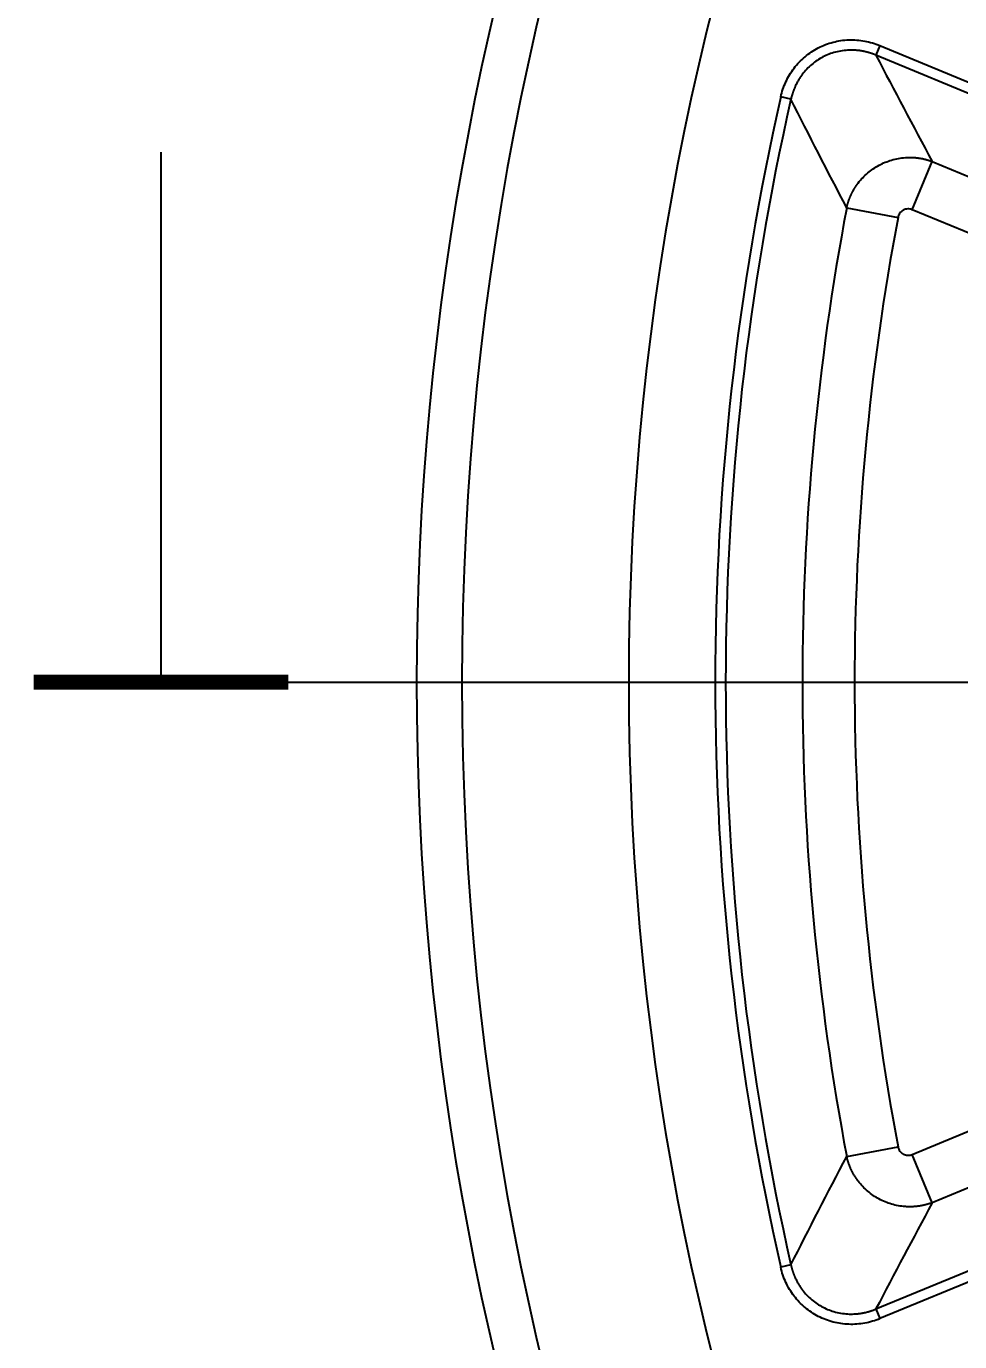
# Model space of a CAD drawing. Header units: millimetres. Extents: x 18 to 755, y 19 to 576.
# Drawn here: x 439.8 to 483.8, y 205.4 to 267.4 of the extents above; entities that cross this region are included whole.
import ezdxf

# ---------------------------------------------------------------- set-up
doc = ezdxf.new("R2010")
doc.units = ezdxf.units.MM
doc.layers.add('1', color=7, linetype='Continuous', true_color=0xffffff)
doc.styles.add('Arial', font='Arial')
doc.dimstyles.get("Standard").update_dxf_attribs({"dimtxt": 0.18, "dimasz": 0.18, "dimexe": 0.18, "dimexo": 0.0625, "dimgap": 0.09, "dimtad": 0, "dimtih": 1, "dimtoh": 1, "dimdec": 4, "dimzin": 0, "dimdsep": 46, "dimtxsty": 'Standard', "dimcen": 0.09, "dimadec": 0, "dimazin": 0, "dimtfac": 1, "dimtdec": 4, "dimtofl": 0, "dimtmove": 0, "dimatfit": 3, "dimfxl": 1, "dimtolj": 1, "dimtzin": 0, "dimarcsym": 0})

# ---------------------------------------------------------------- blocks, each defined once
blk = doc.blocks.new('ASSORTED_DRAFT2')
at = {"color": 18, "lineweight": 18}
blk.add_solid([(446.132451, 236.833495), (444.256807, 243.833488), (448.008095, 243.833502), (446.132451, 236.833495)], dxfattribs=at)
blk = doc.blocks.new('_U10')
at = {"layer": '1', "color": 18, "linetype": 'Continuous', "lineweight": 13}
for p, q in [((558.472, 270.15), (452.723, 362.102)), ((635.909, 202.817), (558.472, 270.15)), ((635.909, 202.817), (563.754, 265.557))]:
    blk.add_line(p, q, dxfattribs=at)
at = {"layer": '1', "color": 18}
for points in [[(564.519, 266.438), (562.988, 264.677), (558.472, 270.15)], [(629.861, 206.529), (631.392, 208.29), (635.909, 202.817)]]:
    blk.add_solid(points, dxfattribs=at)
at = {"layer": 'Defpoints', "color": 0}
for p in [(558.472, 270.15), (635.909, 202.817)]:
    blk.add_point(p, dxfattribs=at)
at = {"layer": '1', "color": 18, "lineweight": -3, "insert": (463.324, 368.96), "char_height": 7, "attachment_point": 1, "rotation": 318.99207, "style": 'Arial'}
blk.add_mtext('\\A1;%%c102,6', dxfattribs=at)

msp = doc.modelspace()

# ---------------------------------------------------------------- linework, layer by layer
at = {"layer": '1', "color": 7, "lineweight": -3}
for p, q in [((480.041, 266.517), (479.852, 266.062)), ((480.041, 266.517), (511.214, 253.605)), ((511.026, 253.15), (479.852, 266.062)), ((475.841, 263.986), (475.36, 264.095)), ((446.132, 261.483), (446.132, 236.483)), ((481.564, 258.772), (482.506, 261.046)), ((482.506, 261.046), (531.691, 240.674)), ((478.473, 258.864), (480.892, 258.408)), ((530.749, 238.4), (481.564, 258.772)), ((440.132, 236.483), (754.248, 236.483)), ((481.564, 214.195), (530.749, 234.567)), ((531.691, 232.293), (482.506, 211.921)), ((479.852, 206.905), (511.026, 219.817)), ((511.214, 219.362), (480.041, 206.45)), ((478.473, 214.103), (480.892, 214.559)), ((482.506, 211.921), (481.564, 214.195)), ((475.841, 208.981), (475.36, 208.872)), ((479.852, 206.905), (480.041, 206.45))]:
    msp.add_line(p, q, dxfattribs=at)
at = {"layer": '1', "color": 7, "lineweight": -3, "const_width": 0.7}
msp.add_lwpolyline([(440.132, 236.483), (452.132, 236.483)], dxfattribs=at)
at = {"layer": '1', "color": 7, "lineweight": -3}
for radius, start, end in [(136.863, 90, 270), (129, 90, 270), (139, 158.48051, 201.51949), (124.92, 167.23044, 192.76956), (124.427, 167.23044, 192.76956), (120.809, 169.32387, 190.67613), (118.347, 169.32387, 190.67613)]:
    msp.add_arc((597.19, 236.483), radius, start, end, dxfattribs=at)
for points, knots in [([(475.36, 264.095), (475.416, 264.341), (475.497, 264.577), (475.707, 265.03), (475.838, 265.249), (476.141, 265.646), (476.313, 265.827), (476.697, 266.152), (476.907, 266.292), (477.35, 266.521), (477.588, 266.613), (478.072, 266.739), (478.319, 266.776), (478.821, 266.794), (479.074, 266.775), (479.565, 266.685), (479.807, 266.614), (480.041, 266.517)], [0, 0, 0, 0, 0.125, 0.125, 0.25, 0.25, 0.375, 0.375, 0.5, 0.5, 0.625, 0.625, 0.75, 0.75, 0.875, 0.875, 1, 1, 1, 1]), ([(479.852, 266.062), (479.843, 266.066), (479.826, 266.073), (479.799, 266.084), (479.772, 266.095), (479.745, 266.105), (479.718, 266.115), (479.691, 266.125), (479.665, 266.134), (479.638, 266.143), (479.612, 266.152), (479.586, 266.16), (479.56, 266.168), (479.534, 266.176), (479.508, 266.184), (479.482, 266.191), (479.457, 266.198), (479.431, 266.205), (479.406, 266.211), (479.381, 266.217), (479.356, 266.223), (479.331, 266.229), (479.306, 266.234), (479.282, 266.239), (479.258, 266.244), (479.187, 266.258), (479.07, 266.277), (478.908, 266.294), (478.748, 266.302), (478.533, 266.301), (478.263, 266.277), (477.944, 266.213), (477.638, 266.114), (477.348, 265.984), (477.075, 265.822), (476.818, 265.629), (476.581, 265.406), (476.406, 265.199), (476.282, 265.024), (476.196, 264.889), (476.116, 264.746), (476.061, 264.634), (476.026, 264.555), (476.008, 264.513), (475.99, 264.469), (475.972, 264.425), (475.955, 264.38), (475.939, 264.334), (475.923, 264.287), (475.908, 264.239), (475.893, 264.19), (475.879, 264.14), (475.865, 264.089), (475.852, 264.038), (475.844, 264.003), (475.841, 263.986)], [0, 0, 0, 0, 0.005659, 0.011286, 0.016878, 0.022437, 0.02796, 0.033448, 0.038899, 0.044313, 0.049689, 0.055026, 0.060325, 0.065584, 0.070802, 0.075979, 0.081115, 0.086208, 0.091258, 0.096265, 0.101228, 0.106146, 0.111019, 0.115846, 0.120626, 0.12536, 0.157659, 0.189335, 0.220311, 0.250518, 0.314126, 0.377185, 0.439354, 0.500319, 0.561196, 0.623295, 0.686301, 0.749876, 0.780092, 0.811087, 0.842791, 0.875128, 0.88387, 0.892769, 0.901823, 0.911026, 0.920377, 0.929871, 0.939504, 0.949273, 0.959173, 0.9692, 0.979349, 0.989618, 1, 1, 1, 1]), ([(478.473, 258.864), (478.475, 258.873), (478.478, 258.89), (478.485, 258.916), (478.491, 258.942), (478.498, 258.968), (478.504, 258.994), (478.511, 259.02), (478.518, 259.045), (478.526, 259.07), (478.534, 259.096), (478.541, 259.121), (478.549, 259.146), (478.558, 259.17), (478.566, 259.195), (478.575, 259.22), (478.583, 259.244), (478.592, 259.268), (478.602, 259.292), (478.611, 259.316), (478.62, 259.34), (478.63, 259.363), (478.64, 259.386), (478.65, 259.41), (478.66, 259.433), (478.67, 259.455), (478.681, 259.478), (478.691, 259.501), (478.702, 259.523), (478.713, 259.545), (478.724, 259.567), (478.735, 259.588), (478.746, 259.61), (478.757, 259.631), (478.769, 259.652), (478.78, 259.673), (478.792, 259.694), (478.804, 259.714), (478.815, 259.735), (478.827, 259.755), (478.839, 259.775), (478.851, 259.794), (478.864, 259.814), (478.876, 259.833), (478.888, 259.852), (478.901, 259.871), (478.913, 259.889), (478.925, 259.908), (478.938, 259.926), (478.95, 259.944), (478.963, 259.961), (478.976, 259.979), (478.988, 259.996), (479.001, 260.013), (479.076, 260.112), (479.223, 260.285), (479.461, 260.511), (479.72, 260.708), (479.994, 260.876), (480.284, 261.013), (480.59, 261.121), (480.91, 261.197), (481.142, 261.226), (481.28, 261.234), (481.324, 261.237), (481.368, 261.238), (481.413, 261.239), (481.459, 261.239), (481.505, 261.239), (481.552, 261.237), (481.6, 261.235), (481.647, 261.233), (481.696, 261.229), (481.745, 261.225), (481.794, 261.219), (481.844, 261.213), (481.893, 261.206), (481.944, 261.198), (481.994, 261.189), (482.045, 261.18), (482.096, 261.169), (482.147, 261.157), (482.199, 261.144), (482.25, 261.131), (482.301, 261.116), (482.353, 261.1), (482.404, 261.083), (482.455, 261.065), (482.489, 261.053), (482.506, 261.046)], [0, 0, 0, 0, 0.005214, 0.010417, 0.015608, 0.020787, 0.025954, 0.031108, 0.036248, 0.041374, 0.046486, 0.051583, 0.056664, 0.06173, 0.066779, 0.071811, 0.076826, 0.081824, 0.086803, 0.091764, 0.096705, 0.101628, 0.10653, 0.111412, 0.116273, 0.121113, 0.125932, 0.130728, 0.135502, 0.140253, 0.144981, 0.149686, 0.154366, 0.159022, 0.163653, 0.168259, 0.17284, 0.177394, 0.181923, 0.186425, 0.1909, 0.195347, 0.199767, 0.204159, 0.208523, 0.212858, 0.217165, 0.221442, 0.225689, 0.229907, 0.234095, 0.238252, 0.242379, 0.246475, 0.250539, 0.313975, 0.377045, 0.439327, 0.500425, 0.561427, 0.623616, 0.6866, 0.749954, 0.758257, 0.766687, 0.775244, 0.783923, 0.792724, 0.801643, 0.810677, 0.819824, 0.829081, 0.838444, 0.847912, 0.857479, 0.867144, 0.876903, 0.886752, 0.896688, 0.906707, 0.916806, 0.92698, 0.937227, 0.947541, 0.957921, 0.96836, 0.978856, 0.989404, 1, 1, 1, 1]), ([(481.564, 258.772), (481.496, 258.8), (481.423, 258.813), (481.277, 258.807), (481.205, 258.787), (481.077, 258.718), (481.021, 258.668), (480.935, 258.549), (480.906, 258.481), (480.892, 258.408)], [0, 0, 0, 0, 0.25, 0.25, 0.5, 0.5, 0.75, 0.75, 1, 1, 1, 1]), ([(480.892, 214.559), (480.906, 214.486), (480.935, 214.418), (481.02, 214.3), (481.076, 214.25), (481.204, 214.18), (481.276, 214.16), (481.423, 214.154), (481.496, 214.167), (481.564, 214.195)], [0, 0, 0, 0, 0.25, 0.25, 0.5, 0.5, 0.75, 0.75, 1, 1, 1, 1]), ([(482.506, 211.921), (482.498, 211.917), (482.481, 211.911), (482.456, 211.902), (482.431, 211.893), (482.406, 211.884), (482.381, 211.876), (482.355, 211.868), (482.33, 211.86), (482.305, 211.852), (482.28, 211.845), (482.254, 211.838), (482.229, 211.831), (482.204, 211.824), (482.179, 211.818), (482.153, 211.812), (482.128, 211.806), (482.103, 211.8), (482.078, 211.794), (482.053, 211.789), (482.028, 211.784), (482.003, 211.779), (481.978, 211.775), (481.953, 211.77), (481.928, 211.766), (481.904, 211.762), (481.879, 211.759), (481.854, 211.755), (481.83, 211.752), (481.805, 211.749), (481.781, 211.746), (481.757, 211.744), (481.733, 211.741), (481.709, 211.739), (481.685, 211.737), (481.661, 211.735), (481.637, 211.734), (481.614, 211.732), (481.59, 211.731), (481.567, 211.73), (481.544, 211.729), (481.521, 211.729), (481.498, 211.728), (481.475, 211.728), (481.452, 211.728), (481.43, 211.728), (481.408, 211.728), (481.385, 211.729), (481.363, 211.729), (481.341, 211.73), (481.32, 211.731), (481.298, 211.732), (481.277, 211.733), (481.255, 211.734), (481.132, 211.742), (480.907, 211.771), (480.587, 211.847), (480.281, 211.955), (479.99, 212.093), (479.716, 212.261), (479.459, 212.458), (479.221, 212.684), (479.069, 212.862), (478.986, 212.973), (478.961, 213.009), (478.935, 213.045), (478.91, 213.082), (478.884, 213.121), (478.86, 213.16), (478.835, 213.199), (478.811, 213.24), (478.787, 213.282), (478.763, 213.324), (478.74, 213.368), (478.718, 213.412), (478.696, 213.457), (478.674, 213.502), (478.653, 213.549), (478.633, 213.596), (478.614, 213.644), (478.595, 213.692), (478.577, 213.742), (478.559, 213.792), (478.543, 213.842), (478.527, 213.893), (478.512, 213.945), (478.498, 213.997), (478.485, 214.05), (478.477, 214.085), (478.473, 214.103)], [0, 0, 0, 0, 0.005214, 0.010417, 0.015608, 0.020787, 0.025953, 0.031107, 0.036247, 0.041373, 0.046484, 0.051581, 0.056662, 0.061728, 0.066777, 0.071809, 0.076824, 0.081822, 0.086801, 0.091762, 0.096703, 0.101625, 0.106528, 0.11141, 0.116271, 0.121111, 0.125929, 0.130726, 0.1355, 0.140251, 0.144979, 0.149684, 0.154364, 0.15902, 0.163651, 0.168257, 0.172838, 0.177393, 0.181921, 0.186423, 0.190898, 0.195346, 0.199766, 0.204158, 0.208522, 0.212857, 0.217164, 0.221441, 0.225689, 0.229907, 0.234094, 0.238252, 0.242379, 0.246475, 0.250539, 0.313972, 0.377041, 0.439324, 0.500425, 0.561424, 0.623613, 0.686597, 0.749954, 0.758256, 0.766687, 0.775243, 0.783922, 0.792723, 0.801641, 0.810675, 0.819822, 0.829079, 0.838442, 0.84791, 0.857477, 0.867142, 0.876901, 0.88675, 0.896685, 0.906705, 0.916803, 0.926978, 0.937225, 0.94754, 0.957919, 0.968359, 0.978855, 0.989403, 1, 1, 1, 1]), ([(480.041, 206.45), (479.807, 206.353), (479.568, 206.282), (479.077, 206.192), (478.822, 206.174), (478.323, 206.191), (478.076, 206.227), (477.589, 206.354), (477.353, 206.444), (476.911, 206.673), (476.699, 206.814), (476.315, 207.137), (476.143, 207.318), (475.839, 207.717), (475.708, 207.934), (475.498, 208.387), (475.416, 208.626), (475.36, 208.872)], [0, 0, 0, 0, 0.125, 0.125, 0.25, 0.25, 0.375, 0.375, 0.5, 0.5, 0.625, 0.625, 0.75, 0.75, 0.875, 0.875, 1, 1, 1, 1]), ([(475.841, 208.981), (475.843, 208.972), (475.847, 208.953), (475.854, 208.925), (475.86, 208.897), (475.868, 208.869), (475.875, 208.841), (475.882, 208.814), (475.89, 208.787), (475.898, 208.76), (475.906, 208.733), (475.914, 208.707), (475.923, 208.681), (475.931, 208.655), (475.94, 208.63), (475.949, 208.605), (475.958, 208.58), (475.967, 208.555), (475.977, 208.531), (475.986, 208.507), (475.996, 208.483), (476.005, 208.459), (476.015, 208.436), (476.025, 208.413), (476.035, 208.391), (476.065, 208.325), (476.117, 208.219), (476.197, 208.076), (476.283, 207.941), (476.408, 207.766), (476.583, 207.559), (476.82, 207.336), (477.077, 207.143), (477.351, 206.982), (477.64, 206.852), (477.946, 206.754), (478.265, 206.689), (478.535, 206.666), (478.75, 206.665), (478.91, 206.673), (479.073, 206.691), (479.196, 206.711), (479.281, 206.727), (479.326, 206.737), (479.371, 206.747), (479.417, 206.759), (479.464, 206.771), (479.511, 206.784), (479.559, 206.798), (479.607, 206.813), (479.656, 206.83), (479.705, 206.847), (479.754, 206.865), (479.803, 206.884), (479.836, 206.898), (479.852, 206.905)], [0, 0, 0, 0, 0.00566, 0.011286, 0.016879, 0.022438, 0.027961, 0.033449, 0.0389, 0.044314, 0.049691, 0.055028, 0.060327, 0.065586, 0.070804, 0.075981, 0.081116, 0.08621, 0.09126, 0.096266, 0.101229, 0.106147, 0.111019, 0.115846, 0.120627, 0.12536, 0.157663, 0.18934, 0.220315, 0.250518, 0.314144, 0.377208, 0.439371, 0.500319, 0.561213, 0.623318, 0.686319, 0.749876, 0.780095, 0.811091, 0.842795, 0.875128, 0.88387, 0.89277, 0.901824, 0.911028, 0.920379, 0.929873, 0.939506, 0.949275, 0.959175, 0.969201, 0.979351, 0.989618, 1, 1, 1, 1])]:
    msp.add_open_spline(points, degree=3, knots=knots, dxfattribs=at)
for points in [[(479.852, 266.062), (480.713, 264.399), (481.597, 262.728), (482.506, 261.046)], [(478.473, 258.864), (477.57, 260.582), (476.694, 262.289), (475.841, 263.986)], [(475.841, 208.981), (476.694, 210.678), (477.57, 212.385), (478.473, 214.103)], [(482.506, 211.921), (481.597, 210.239), (480.713, 208.568), (479.852, 206.905)]]:
    msp.add_open_spline(points, degree=3, dxfattribs=at)

# ---------------------------------------------------------------- block references
msp.add_blockref('ASSORTED_DRAFT2', (0, 0), dxfattribs=at)

# ---------------------------------------------------------------- dimensions: what is measured, and where the dimension line sits
dim = msp.add_diameter_dim_2p(p1=(635.909, 202.817), p2=(558.472, 270.15), dimstyle='Standard', override={"dimtxt": 7, "dimasz": 7, "dimexe": 2, "dimexo": 0, "dimgap": 3.5, "dimtad": 1, "dimtih": 0, "dimtoh": 0, "dimdec": 1, "dimlfac": 1, "dimzin": 8, "dimdsep": 44, "dimlunit": 2, "dimpost": '%%c<>', "dimtxsty": 'Arial', "dimsah": 1, "dimse1": 0, "dimse2": 0, "dimsd1": 0, "dimsd2": 0, "dimclrd": 18, "dimclre": 18, "dimclrt": 18, "dimtol": 0, "dimtm": -0.1, "dimtfac": 1, "dimtdec": 2, "dimtofl": 1, "dimtmove": 0, "dimatfit": 2, "dimtzin": 8, "dimlwd": 13, "dimlwe": 13}, dxfattribs=at)
dim.commit()
dim.dimension.update_dxf_attribs({"geometry": '_U10', "text_midpoint": (467.141, 349.565), "dimtype": 163})

doc.saveas('drawing.dxf')
